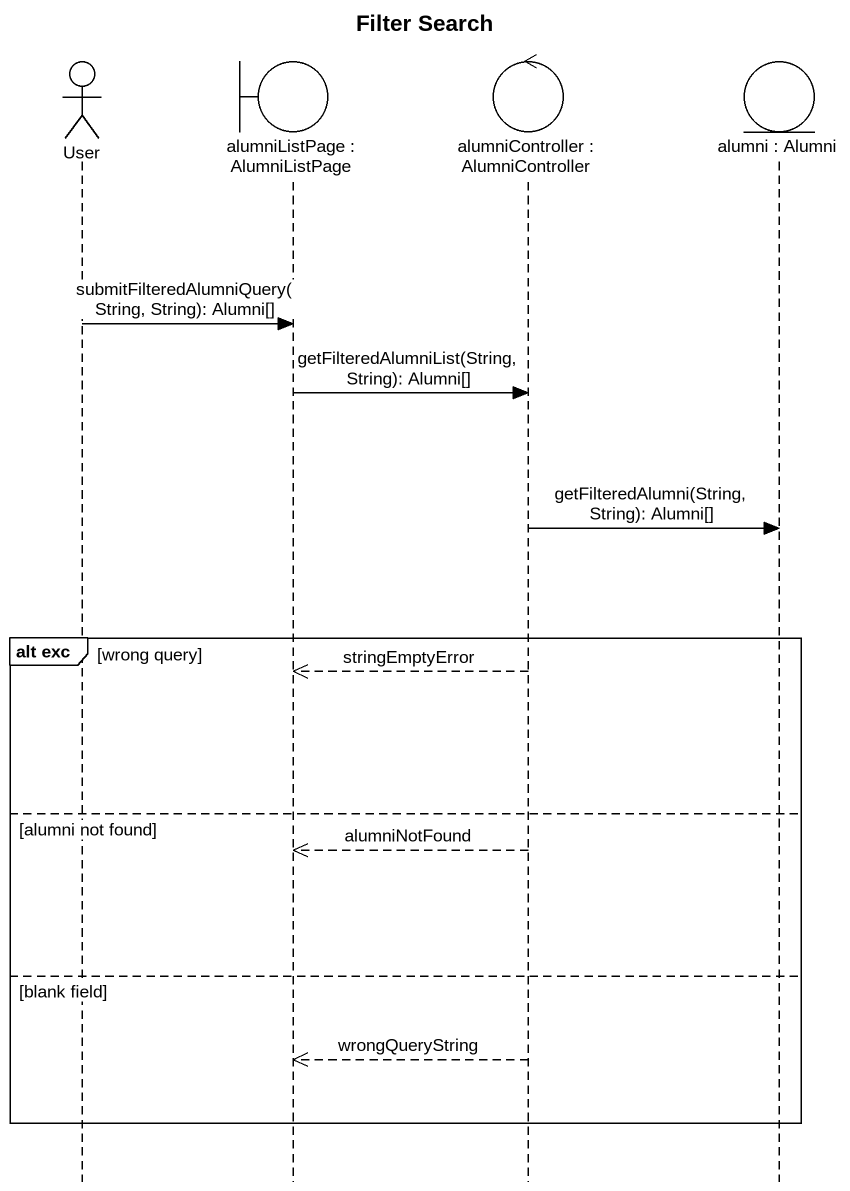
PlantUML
@startuml
title Filter Search
hide footbox
actor User
boundary "alumniListPage : AlumniListPage" as alumniListPage
control "alumniController : AlumniController" as alumniController
entity "alumni : Alumni" as alumni

User -> alumniListPage : submitFilteredAlumniQuery(String, String): Alumni[]
alumniListPage -> alumniController : getFilteredAlumniList(String, String): Alumni[]
alumniController -> alumni : getFilteredAlumni(String, String): Alumni[]
group alt exc [wrong query]
  alumniController -->> alumniListPage : stringEmptyError
else alumni not found
  alumniController -->> alumniListPage : alumniNotFound
else blank field
  alumniController -->> alumniListPage : wrongQueryString
end
@enduml
